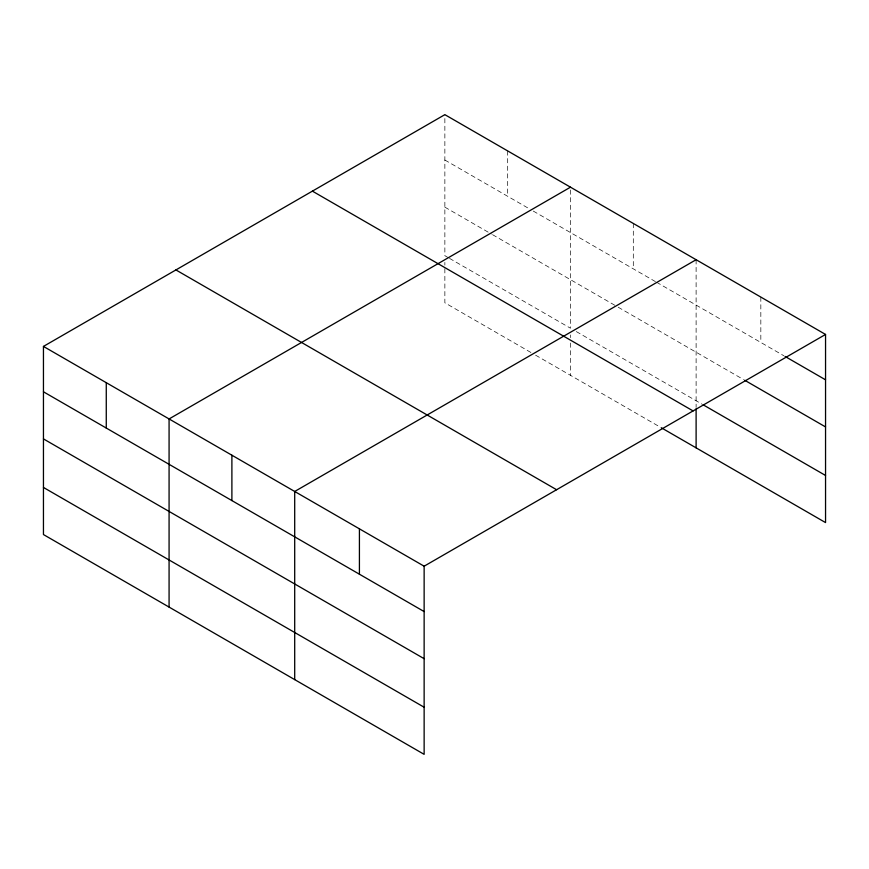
<?xml version="1.0" encoding="UTF-8"?>
<svg xmlns="http://www.w3.org/2000/svg" width="869" height="869" viewBox="0 0 869 869"><rect width="100%" height="100%" fill="white"/><g stroke="black" fill="none" stroke-linecap="round" stroke-linejoin="round"><path stroke-width="0.65" stroke-dasharray="4.34 3.26" d="M444.863 160.026L528.613 208.386M533.262 211.069L655.4 281.589M656.562 282.251L783.947 355.801M444.863 207.148L491.387 234.011M492.56 234.684L617.023 306.54M618.185 307.213L743.495 379.557M448.35 257.702L444.863 255.682L444.863 114.654M449.512 258.375L570.488 328.221L570.488 187.183M576.31 331.578L701.891 404.085M530.937 352.499L444.863 302.803L444.863 266.457M535.597 355.182L660.06 427.037M760.831 297.079L760.831 342.451M696.112 259.722L696.112 407.474M633.305 223.452L633.305 268.825M570.488 334.945L570.488 337.639M570.488 343.027L570.488 375.332M507.681 150.924L507.681 196.296M444.863 262.416L444.863 265.11"/><path stroke-width="1.3" d="M43.45 346.416L424.137 566.197L424.137 754.346L43.45 534.554L43.45 346.416L444.863 114.654L825.55 334.446L825.55 522.584L661.222 427.711M570.488 187.183L169.075 418.945L169.075 607.083M696.112 259.722L294.7 491.474L294.7 679.612M424.137 566.197L825.55 334.446M785.098 356.464L825.55 379.818M744.657 380.231L825.55 426.929M703.054 404.748L825.55 475.473M312.395 191.137L693.082 410.928M175.918 269.933L556.605 489.725M43.45 391.789L424.137 611.57M43.45 438.899L424.137 658.691M43.45 487.444L424.137 707.225M696.112 408.821L696.112 447.861M359.418 528.83L359.418 574.203M231.893 455.204L231.893 500.577M106.268 382.675L106.268 428.048"/></g></svg>
